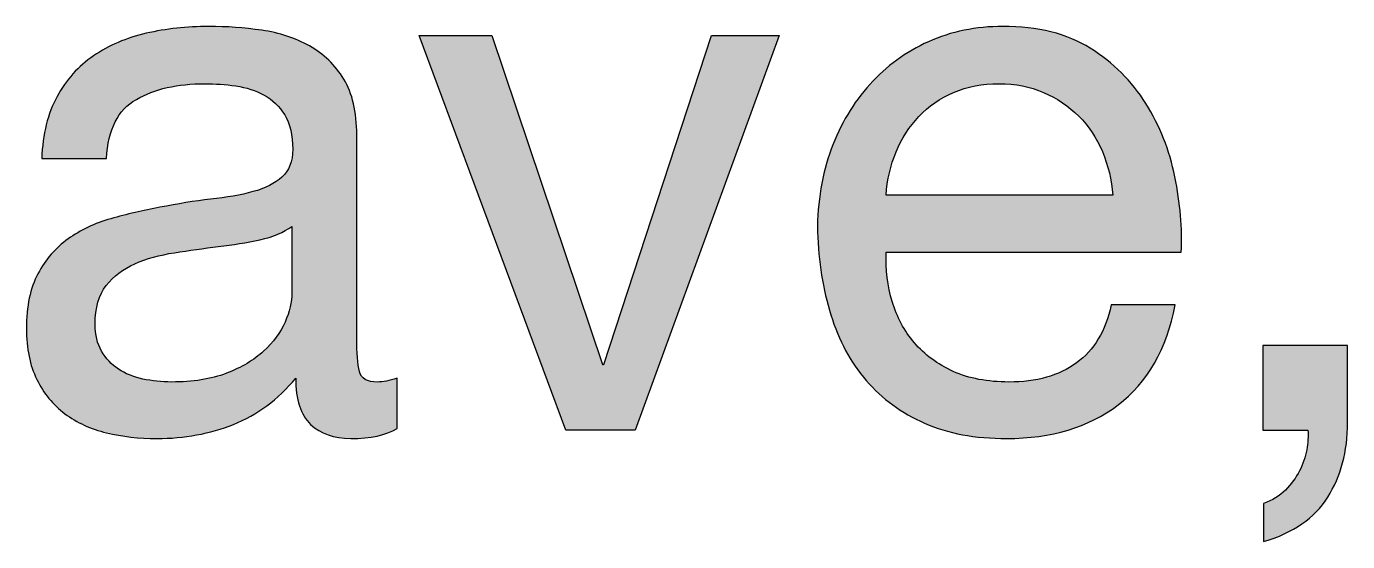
# Paper-space layout 'A2 (portrait)' of a CAD drawing. Extents: x 0 to 396, y 0 to 564.
# Drawn here: x 317.67 to 322.665, y 44.758 to 46.705 of the extents above; entities that cross this region are included whole.
import ezdxf
from ezdxf.enums import TextEntityAlignment as Align

# ---------------------------------------------------------------- set-up
doc = ezdxf.new("R2010")
doc.units = 0
doc.layers.get('0').update_dxf_attribs({"linetype": 'CONTINUOUS'})
doc.layers.get('Defpoints').update_dxf_attribs({"linetype": 'CONTINUOUS'})
doc.layers.add('JPP_Mask', color=7, linetype='CONTINUOUS')
doc.styles.add('JPP', font='arial.ttf')

# ---------------------------------------------------------------- blocks, each defined once
blk = doc.blocks.new('A2mask (portrait)')
at = {"true_color": 0x004a91}
h = blk.add_hatch(color=154, dxfattribs=at)
edge = h.paths.add_edge_path(flags=16)
edge.add_spline(control_points=[(318.5529, 45.8983), (318.5028, 45.8877), (318.4505, 45.8791), (318.3955, 45.8725), (318.3408, 45.8657), (318.2855, 45.8581), (318.2298, 45.8493), (318.1741, 45.8407), (318.1241, 45.8268), (318.0797, 45.8075), (318.0356, 45.7883), (317.9995, 45.7608), (317.9717, 45.7254), (317.9438, 45.6897), (317.9299, 45.6412), (317.9299, 45.5797), (317.9299, 45.5393), (317.9379, 45.5052), (317.9544, 45.4774), (317.9707, 45.4494), (317.9919, 45.4268), (318.0177, 45.4096), (318.0439, 45.3922), (318.0744, 45.3798), (318.1102, 45.372), (318.1456, 45.3644), (318.1817, 45.3606), (318.2182, 45.3606), (318.299, 45.3606), (318.3683, 45.3715), (318.426, 45.3937), (318.4836, 45.4157), (318.5307, 45.4437), (318.5671, 45.4774), (318.6036, 45.511), (318.6307, 45.5474), (318.648, 45.5869), (318.6652, 45.6263), (318.6738, 45.6634), (318.6738, 45.6979), (318.6738, 45.6979), (318.6738, 45.9489), (318.6738, 45.9489), (318.643, 45.9258), (318.6029, 45.9089), (318.5529, 45.8983)], knot_values=[0, 0, 0, 0, 1, 1, 1, 2, 2, 2, 3, 3, 3, 4, 4, 4, 5, 5, 5, 6, 6, 6, 7, 7, 7, 8, 8, 8, 9, 9, 9, 10, 10, 10, 11, 11, 11, 12, 12, 12, 13, 13, 13, 14, 14, 14, 15, 15, 15, 15], degree=3, periodic=0)
edge = h.paths.add_edge_path()
edge.add_spline(control_points=[(318.8961, 45.1472), (318.8325, 45.1472), (318.7822, 45.1649), (318.7447, 45.2005), (318.7069, 45.236), (318.6884, 45.2941), (318.6884, 45.375), (318.6211, 45.2941), (318.5426, 45.236), (318.4531, 45.2005), (318.364, 45.1649), (318.2672, 45.1472), (318.1635, 45.1472), (318.0963, 45.1472), (318.0326, 45.1543), (317.973, 45.1687), (317.9134, 45.1831), (317.861, 45.2071), (317.8159, 45.2408), (317.7705, 45.2744), (317.7351, 45.3176), (317.7092, 45.3707), (317.6834, 45.4235), (317.6701, 45.4875), (317.6701, 45.5623), (317.6701, 45.647), (317.6847, 45.7163), (317.7135, 45.7701), (317.7424, 45.8238), (317.7802, 45.8677), (317.8275, 45.9013), (317.8746, 45.9349), (317.9283, 45.9605), (317.9889, 45.9777), (318.0495, 45.9949), (318.1115, 46.0095), (318.1751, 46.0209), (318.2424, 46.0344), (318.3063, 46.0445), (318.3666, 46.0513), (318.4273, 46.0579), (318.4806, 46.0675), (318.5267, 46.0801), (318.5731, 46.0925), (318.6095, 46.1109), (318.6364, 46.1349), (318.6632, 46.1589), (318.6768, 46.1941), (318.6768, 46.2401), (318.6768, 46.294), (318.6668, 46.3372), (318.6466, 46.37), (318.6264, 46.4027), (318.6002, 46.4277), (318.5688, 46.4449), (318.537, 46.4623), (318.5012, 46.4737), (318.4621, 46.4795), (318.4226, 46.4853), (318.3835, 46.4881), (318.3451, 46.4881), (318.2414, 46.4881), (318.1549, 46.4684), (318.0857, 46.429), (318.0164, 46.3896), (317.979, 46.3152), (317.973, 46.2055), (317.973, 46.2055), (317.7278, 46.2055), (317.7278, 46.2055), (317.7318, 46.2978), (317.751, 46.3756), (317.7858, 46.4391), (317.8202, 46.5026), (317.8663, 46.5541), (317.924, 46.5935), (317.9816, 46.6328), (318.0482, 46.6613), (318.1231, 46.6785), (318.198, 46.6959), (318.2768, 46.7045), (318.3597, 46.7045), (318.4269, 46.7045), (318.4935, 46.6997), (318.5602, 46.6901), (318.6264, 46.6805), (318.6864, 46.6608), (318.7404, 46.631), (318.7941, 46.6011), (318.8372, 46.5592), (318.87, 46.5055), (318.9028, 46.4517), (318.919, 46.3814), (318.919, 46.295), (318.919, 46.295), (318.919, 45.5277), (318.919, 45.5277), (318.919, 45.4701), (318.9223, 45.4278), (318.9293, 45.4008), (318.9359, 45.374), (318.9584, 45.3606), (318.9969, 45.3606), (319.0181, 45.3606), (319.0429, 45.3654), (319.0718, 45.375), (319.0718, 45.375), (319.0718, 45.1846), (319.0718, 45.1846), (319.0297, 45.1596), (318.971, 45.1472), (318.8961, 45.1472)], knot_values=[0, 0, 0, 0, 1, 1, 1, 2, 2, 2, 3, 3, 3, 4, 4, 4, 5, 5, 5, 6, 6, 6, 7, 7, 7, 8, 8, 8, 9, 9, 9, 10, 10, 10, 11, 11, 11, 12, 12, 12, 13, 13, 13, 14, 14, 14, 15, 15, 15, 16, 16, 16, 17, 17, 17, 18, 18, 18, 19, 19, 19, 20, 20, 20, 21, 21, 21, 22, 22, 22, 23, 23, 23, 24, 24, 24, 25, 25, 25, 26, 26, 26, 27, 27, 27, 28, 28, 28, 29, 29, 29, 30, 30, 30, 31, 31, 31, 32, 32, 32, 33, 33, 33, 34, 34, 34, 35, 35, 35, 36, 36, 36, 37, 37, 37, 37], degree=3, periodic=0)
h = blk.add_hatch(color=154, dxfattribs=at)
edge = h.paths.add_edge_path()
edge.add_spline(control_points=[(321.7974, 45.2739), (321.9088, 45.3586), (321.981, 45.4845), (322.0138, 45.6518)], knot_values=[21, 21, 21, 21, 22, 22, 22, 22], degree=3, periodic=0)
edge.add_spline(control_points=[(322.0138, 45.6518), (322.0138, 45.6518), (321.7713, 45.6518), (321.7713, 45.6518), (321.7501, 45.5537), (321.7067, 45.4807), (321.6401, 45.4326)], knot_values=[19, 19, 19, 19, 20, 20, 20, 21, 21, 21, 21], degree=3, periodic=0)
edge.add_spline(control_points=[(321.6401, 45.4326), (321.5738, 45.3846), (321.4886, 45.3606), (321.3849, 45.3606)], knot_values=[18, 18, 18, 18, 19, 19, 19, 19], degree=3, periodic=0)
edge.add_spline(control_points=[(321.3849, 45.3606), (321.3041, 45.3606), (321.2338, 45.374), (321.1745, 45.4008)], knot_values=[17, 17, 17, 17, 18, 18, 18, 18], degree=3, periodic=0)
edge.add_spline(control_points=[(321.1745, 45.4008), (321.1149, 45.4278), (321.0658, 45.4638), (321.0274, 45.509), (320.989, 45.5542), (320.9611, 45.6061), (320.9436, 45.6647)], knot_values=[15, 15, 15, 15, 16, 16, 16, 17, 17, 17, 17], degree=3, periodic=0)
edge.add_spline(control_points=[(320.9436, 45.6647), (320.9263, 45.7234), (320.9187, 45.7853), (320.9207, 45.8508)], knot_values=[14, 14, 14, 14, 15, 15, 15, 15], degree=3, periodic=0)
edge.add_spline(control_points=[(320.9207, 45.8508), (320.9207, 45.8508), (322.0367, 45.8508), (322.0367, 45.8508), (322.0407, 45.9411), (322.0324, 46.0363), (322.0122, 46.1362)], knot_values=[12, 12, 12, 12, 13, 13, 13, 14, 14, 14, 14], degree=3, periodic=0)
edge.add_spline(control_points=[(322.0122, 46.1362), (321.992, 46.2363), (321.9555, 46.3286), (321.9025, 46.4133)], knot_values=[11, 11, 11, 11, 12, 12, 12, 12], degree=3, periodic=0)
edge.add_spline(control_points=[(321.9025, 46.4133), (321.8498, 46.4977), (321.7796, 46.5675), (321.6921, 46.6223)], knot_values=[10, 10, 10, 10, 11, 11, 11, 11], degree=3, periodic=0)
edge.add_spline(control_points=[(321.6921, 46.6223), (321.6046, 46.677), (321.4946, 46.7045), (321.3617, 46.7045)], knot_values=[9, 9, 9, 9, 10, 10, 10, 10], degree=3, periodic=0)
edge.add_spline(control_points=[(321.3617, 46.7045), (321.26, 46.7045), (321.1662, 46.6853), (321.0807, 46.6469)], knot_values=[8, 8, 8, 8, 9, 9, 9, 9], degree=3, periodic=0)
edge.add_spline(control_points=[(321.0807, 46.6469), (320.9952, 46.6083), (320.921, 46.5546), (320.8587, 46.4853)], knot_values=[7, 7, 7, 7, 8, 8, 8, 8], degree=3, periodic=0)
edge.add_spline(control_points=[(320.8587, 46.4853), (320.7961, 46.4161), (320.7474, 46.3344), (320.7129, 46.2401), (320.6785, 46.1459), (320.6609, 46.0421), (320.6609, 45.9287)], knot_values=[5, 5, 5, 5, 6, 6, 6, 7, 7, 7, 7], degree=3, periodic=0)
edge.add_spline(control_points=[(320.6609, 45.9287), (320.6649, 45.8152), (320.6818, 45.7105), (320.7116, 45.6144)], knot_values=[4, 4, 4, 4, 5, 5, 5, 5], degree=3, periodic=0)
edge.add_spline(control_points=[(320.7116, 45.6144), (320.7414, 45.5181), (320.7858, 45.4354), (320.8455, 45.3664)], knot_values=[3, 3, 3, 3, 4, 4, 4, 4], degree=3, periodic=0)
edge.add_spline(control_points=[(320.8455, 45.3664), (320.9051, 45.2971), (320.9787, 45.2433), (321.0662, 45.2048), (321.1536, 45.1664), (321.257, 45.1472), (321.3763, 45.1472)], knot_values=[1, 1, 1, 1, 2, 2, 2, 3, 3, 3, 3], degree=3, periodic=0)
edge.add_spline(control_points=[(321.3763, 45.1472), (321.5453, 45.1472), (321.6858, 45.1894), (321.7974, 45.2739)], knot_values=[0, 0, 0, 0, 1, 1, 1, 1], degree=3, periodic=0)
edge = h.paths.add_edge_path(flags=16)
edge.add_spline(control_points=[(321.7772, 46.0672), (321.7772, 46.0672), (320.9207, 46.0672), (320.9207, 46.0672), (320.9243, 46.1248), (320.9369, 46.1792), (320.9581, 46.23)], knot_values=[6, 6, 6, 6, 7, 7, 7, 8, 8, 8, 8], degree=3, periodic=0)
edge.add_spline(control_points=[(320.9581, 46.23), (320.9793, 46.281), (321.0082, 46.3256), (321.0446, 46.3642)], knot_values=[5, 5, 5, 5, 6, 6, 6, 6], degree=3, periodic=0)
edge.add_spline(control_points=[(321.0446, 46.3642), (321.0811, 46.4027), (321.1248, 46.4328), (321.1758, 46.455)], knot_values=[4, 4, 4, 4, 5, 5, 5, 5], degree=3, periodic=0)
edge.add_spline(control_points=[(321.1758, 46.455), (321.2269, 46.477), (321.2839, 46.4881), (321.3475, 46.4881)], knot_values=[3, 3, 3, 3, 4, 4, 4, 4], degree=3, periodic=0)
edge.add_spline(control_points=[(321.3475, 46.4881), (321.4091, 46.4881), (321.4651, 46.477), (321.5161, 46.455)], knot_values=[2, 2, 2, 2, 3, 3, 3, 3], degree=3, periodic=0)
edge.add_spline(control_points=[(321.5161, 46.455), (321.5672, 46.4328), (321.6112, 46.4031), (321.6487, 46.3655)], knot_values=[1, 1, 1, 1, 2, 2, 2, 2], degree=3, periodic=0)
edge.add_spline(control_points=[(321.6487, 46.3655), (321.6864, 46.3281), (321.7163, 46.2834), (321.7381, 46.2315)], knot_values=[0, 0, 0, 0, 1, 1, 1, 1], degree=3, periodic=0)
edge.add_spline(control_points=[(321.7381, 46.2315), (321.7603, 46.1797), (321.7733, 46.1248), (321.7772, 46.0672)], knot_values=[8, 8, 8, 8, 9, 9, 9, 9], degree=3, periodic=0)
blk.add_hatch(color=154, dxfattribs=at).paths.add_polyline_path([(320.5168, 46.6699), (320.26, 46.6699), (319.8506, 45.4183), (319.4296, 46.6699), (319.1556, 46.6699), (319.7093, 45.1788), (319.9717, 45.1788)])
h = blk.add_hatch(color=154, dxfattribs=at)
edge = h.paths.add_edge_path()
edge.add_spline(control_points=[(322.6653, 45.2076), (322.6653, 45.2076), (322.6653, 45.4989), (322.6653, 45.4989), (322.6653, 45.4989), (322.6202, 45.4989), (322.5639, 45.4989)], knot_values=[10.624977, 10.624977, 10.624977, 10.624977, 11.624977, 11.624977, 11.624977, 12, 12, 12, 12], degree=3, periodic=0)
edge.add_spline(control_points=[(322.5639, 45.4989), (322.5075, 45.4989), (322.44, 45.4989), (322.3949, 45.4989)], knot_values=[10.249985, 10.249985, 10.249985, 10.249985, 10.624977, 10.624977, 10.624977, 10.624977], degree=3, periodic=0)
edge.add_spline(control_points=[(322.3949, 45.4989), (322.3836, 45.4989), (322.3738, 45.4989), (322.3659, 45.4989)], knot_values=[10.156237, 10.156237, 10.156237, 10.156237, 10.249985, 10.249985, 10.249985, 10.249985], degree=3, periodic=0)
edge.add_spline(control_points=[(322.3448, 45.4989), (322.3448, 45.4989), (322.3448, 45.4989), (322.3448, 45.4989), (322.3448, 45.4989), (322.3448, 45.4989), (322.3448, 45.4989)], knot_values=[9.999502, 9.999502, 9.999502, 9.999502, 10, 10, 10, 10.000967, 10.000967, 10.000967, 10.000967], degree=3, periodic=0)
edge.add_spline(control_points=[(322.3448, 45.4933), (322.3448, 45.4912), (322.3448, 45.4884), (322.3448, 45.4851)], knot_values=[9.874992, 9.874992, 9.874992, 9.874992, 9.921867, 9.921867, 9.921867, 9.921867], degree=3, periodic=0)
edge.add_spline(control_points=[(322.3448, 45.4851), (322.3448, 45.472), (322.3448, 45.4504), (322.3448, 45.4247)], knot_values=[9.687496, 9.687496, 9.687496, 9.687496, 9.874992, 9.874992, 9.874992, 9.874992], degree=3, periodic=0)
edge.add_spline(control_points=[(322.3448, 45.4247), (322.3448, 45.3989), (322.3448, 45.3689), (322.3448, 45.3388)], knot_values=[9.5, 9.5, 9.5, 9.5, 9.687496, 9.687496, 9.687496, 9.687496], degree=3, periodic=0)
edge.add_spline(control_points=[(322.3448, 45.3388), (322.3448, 45.3088), (322.3448, 45.2788), (322.3448, 45.253)], knot_values=[9.312504, 9.312504, 9.312504, 9.312504, 9.5, 9.5, 9.5, 9.5], degree=3, periodic=0)
edge.add_spline(control_points=[(322.3448, 45.253), (322.3448, 45.2273), (322.3448, 45.2057), (322.3448, 45.1926)], knot_values=[9.125007, 9.125007, 9.125007, 9.125007, 9.312504, 9.312504, 9.312504, 9.312504], degree=3, periodic=0)
edge.add_spline(control_points=[(322.3448, 45.1788), (322.3448, 45.1788), (322.3448, 45.1788), (322.3448, 45.1788), (322.3448, 45.1788), (322.3448, 45.1788), (322.3448, 45.1788)], knot_values=[8.999033, 8.999033, 8.999033, 8.999033, 9.000264, 9.000264, 9.000264, 9.001231, 9.001231, 9.001231, 9.001231], degree=3, periodic=0)
edge.add_spline(control_points=[(322.3468, 45.1788), (322.3486, 45.1788), (322.3518, 45.1788), (322.356, 45.1788)], knot_values=[8.843763, 8.843763, 8.843763, 8.843763, 8.937511, 8.937511, 8.937511, 8.937511], degree=3, periodic=0)
edge.add_spline(control_points=[(322.356, 45.1788), (322.3602, 45.1788), (322.3655, 45.1788), (322.3714, 45.1788)], knot_values=[8.750015, 8.750015, 8.750015, 8.750015, 8.843763, 8.843763, 8.843763, 8.843763], degree=3, periodic=0)
edge.add_spline(control_points=[(322.3714, 45.1788), (322.3954, 45.1788), (322.4313, 45.1788), (322.4613, 45.1788)], knot_values=[8.375023, 8.375023, 8.375023, 8.375023, 8.750015, 8.750015, 8.750015, 8.750015], degree=3, periodic=0)
edge.add_spline(control_points=[(322.4613, 45.1788), (322.4912, 45.1788), (322.5152, 45.1788), (322.5152, 45.1788), (322.5171, 45.1558), (322.5155, 45.1308), (322.5108, 45.1038)], knot_values=[7, 7, 7, 7, 7.375023, 7.375023, 7.375023, 8.375023, 8.375023, 8.375023, 8.375023], degree=3, periodic=0)
edge.add_spline(control_points=[(322.5108, 45.1038), (322.5059, 45.0769), (322.4969, 45.0504), (322.4833, 45.0246)], knot_values=[6, 6, 6, 6, 7, 7, 7, 7], degree=3, periodic=0)
edge.add_spline(control_points=[(322.4833, 45.0246), (322.4701, 44.9986), (322.4522, 44.9745), (322.43, 44.9523)], knot_values=[5, 5, 5, 5, 6, 6, 6, 6], degree=3, periodic=0)
edge.add_spline(control_points=[(322.43, 44.9523), (322.4078, 44.9303), (322.3806, 44.9134), (322.3478, 44.902)], knot_values=[4, 4, 4, 4, 5, 5, 5, 5], degree=3, periodic=0)
edge.add_spline(control_points=[(322.3478, 44.902), (322.3478, 44.902), (322.3478, 44.7577), (322.3478, 44.7577), (322.4595, 44.7905), (322.54, 44.8461), (322.59, 44.925), (322.6401, 45.0039), (322.6653, 45.0981), (322.6653, 45.2076)], knot_values=[1, 1, 1, 1, 2, 2, 2, 3, 3, 3, 4, 4, 4, 4], degree=3, periodic=0)
at = {"layer": 'Defpoints', "color": 154, "true_color": 0x004a91}
blk.add_lwpolyline([(319.7093, 45.1788), (319.1556, 46.6699), (319.4296, 46.6699), (319.8478, 45.4268), (319.8534, 45.4268), (320.26, 46.6699), (320.5168, 46.6699), (319.9717, 45.1788), (319.7093, 45.1788)], dxfattribs=at)
for points, knots in [([(318.8961, 45.1472), (318.8325, 45.1472), (318.7822, 45.1649), (318.7447, 45.2005), (318.7069, 45.236), (318.6884, 45.2941), (318.6884, 45.375), (318.6211, 45.2941), (318.5426, 45.236), (318.4531, 45.2005), (318.364, 45.1649), (318.2672, 45.1472), (318.1635, 45.1472), (318.0963, 45.1472), (318.0326, 45.1543), (317.973, 45.1687), (317.9134, 45.1831), (317.861, 45.2071), (317.8159, 45.2408), (317.7705, 45.2744), (317.7351, 45.3176), (317.7092, 45.3707), (317.6834, 45.4235), (317.6701, 45.4875), (317.6701, 45.5623), (317.6701, 45.647), (317.6847, 45.7163), (317.7135, 45.7701), (317.7424, 45.8238), (317.7802, 45.8677), (317.8275, 45.9013), (317.8746, 45.9349), (317.9283, 45.9605), (317.9889, 45.9777), (318.0495, 45.9949), (318.1115, 46.0095), (318.1751, 46.0209), (318.2424, 46.0344), (318.3063, 46.0445), (318.3666, 46.0513), (318.4273, 46.0579), (318.4806, 46.0675), (318.5267, 46.0801), (318.5731, 46.0925), (318.6095, 46.1109), (318.6364, 46.1349), (318.6632, 46.1589), (318.6768, 46.1941), (318.6768, 46.2401), (318.6768, 46.294), (318.6668, 46.3372), (318.6466, 46.37), (318.6264, 46.4027), (318.6002, 46.4277), (318.5688, 46.4449), (318.537, 46.4623), (318.5012, 46.4737), (318.4621, 46.4795), (318.4226, 46.4853), (318.3835, 46.4881), (318.3451, 46.4881), (318.2414, 46.4881), (318.1549, 46.4684), (318.0857, 46.429), (318.0164, 46.3896), (317.979, 46.3152), (317.973, 46.2055), (317.973, 46.2055), (317.7278, 46.2055), (317.7278, 46.2055), (317.7318, 46.2978), (317.751, 46.3756), (317.7858, 46.4391), (317.8202, 46.5026), (317.8663, 46.5541), (317.924, 46.5935), (317.9816, 46.6328), (318.0482, 46.6613), (318.1231, 46.6785), (318.198, 46.6959), (318.2768, 46.7045), (318.3597, 46.7045), (318.4269, 46.7045), (318.4935, 46.6997), (318.5602, 46.6901), (318.6264, 46.6805), (318.6864, 46.6608), (318.7404, 46.631), (318.7941, 46.6011), (318.8372, 46.5592), (318.87, 46.5055), (318.9028, 46.4517), (318.919, 46.3814), (318.919, 46.295), (318.919, 46.295), (318.919, 45.5277), (318.919, 45.5277), (318.919, 45.4701), (318.9223, 45.4278), (318.9293, 45.4008), (318.9359, 45.374), (318.9584, 45.3606), (318.9969, 45.3606), (319.0181, 45.3606), (319.0429, 45.3654), (319.0718, 45.375), (319.0718, 45.375), (319.0718, 45.1846), (319.0718, 45.1846), (319.0297, 45.1596), (318.971, 45.1472), (318.8961, 45.1472)], [0, 0, 0, 0, 1, 1, 1, 2, 2, 2, 3, 3, 3, 4, 4, 4, 5, 5, 5, 6, 6, 6, 7, 7, 7, 8, 8, 8, 9, 9, 9, 10, 10, 10, 11, 11, 11, 12, 12, 12, 13, 13, 13, 14, 14, 14, 15, 15, 15, 16, 16, 16, 17, 17, 17, 18, 18, 18, 19, 19, 19, 20, 20, 20, 21, 21, 21, 22, 22, 22, 23, 23, 23, 24, 24, 24, 25, 25, 25, 26, 26, 26, 27, 27, 27, 28, 28, 28, 29, 29, 29, 30, 30, 30, 31, 31, 31, 32, 32, 32, 33, 33, 33, 34, 34, 34, 35, 35, 35, 36, 36, 36, 37, 37, 37, 37]), ([(321.7974, 45.2739), (321.6858, 45.1894), (321.5453, 45.1472), (321.3763, 45.1472), (321.257, 45.1472), (321.1536, 45.1664), (321.0662, 45.2048), (320.9787, 45.2433), (320.9051, 45.2971), (320.8455, 45.3664), (320.7858, 45.4354), (320.7414, 45.5181), (320.7116, 45.6144), (320.6818, 45.7105), (320.6649, 45.8152), (320.6609, 45.9287), (320.6609, 46.0421), (320.6785, 46.1459), (320.7129, 46.2401), (320.7474, 46.3344), (320.7961, 46.4161), (320.8587, 46.4853), (320.921, 46.5546), (320.9952, 46.6083), (321.0807, 46.6469), (321.1662, 46.6853), (321.26, 46.7045), (321.3617, 46.7045), (321.4946, 46.7045), (321.6046, 46.677), (321.6921, 46.6223), (321.7796, 46.5675), (321.8498, 46.4977), (321.9025, 46.4133), (321.9555, 46.3286), (321.992, 46.2363), (322.0122, 46.1362), (322.0324, 46.0363), (322.0407, 45.9411), (322.0367, 45.8508), (322.0367, 45.8508), (320.9207, 45.8508), (320.9207, 45.8508), (320.9187, 45.7853), (320.9263, 45.7234), (320.9436, 45.6647), (320.9611, 45.6061), (320.989, 45.5542), (321.0274, 45.509), (321.0658, 45.4638), (321.1149, 45.4278), (321.1745, 45.4008), (321.2338, 45.374), (321.3041, 45.3606), (321.3849, 45.3606), (321.4886, 45.3606), (321.5738, 45.3846), (321.6401, 45.4326), (321.7067, 45.4807), (321.7501, 45.5537), (321.7713, 45.6518), (321.7713, 45.6518), (322.0138, 45.6518), (322.0138, 45.6518), (321.981, 45.4845), (321.9088, 45.3586), (321.7974, 45.2739)], [0, 0, 0, 0, 1, 1, 1, 2, 2, 2, 3, 3, 3, 4, 4, 4, 5, 5, 5, 6, 6, 6, 7, 7, 7, 8, 8, 8, 9, 9, 9, 10, 10, 10, 11, 11, 11, 12, 12, 12, 13, 13, 13, 14, 14, 14, 15, 15, 15, 16, 16, 16, 17, 17, 17, 18, 18, 18, 19, 19, 19, 20, 20, 20, 21, 21, 21, 22, 22, 22, 22]), ([(321.7381, 46.2315), (321.7163, 46.2834), (321.6864, 46.3281), (321.6487, 46.3655), (321.6112, 46.4031), (321.5672, 46.4328), (321.5161, 46.455), (321.4651, 46.477), (321.4091, 46.4881), (321.3475, 46.4881), (321.2839, 46.4881), (321.2269, 46.477), (321.1758, 46.455), (321.1248, 46.4328), (321.0811, 46.4027), (321.0446, 46.3642), (321.0082, 46.3256), (320.9793, 46.281), (320.9581, 46.23), (320.9369, 46.1792), (320.9243, 46.1248), (320.9207, 46.0672), (320.9207, 46.0672), (321.7772, 46.0672), (321.7772, 46.0672), (321.7733, 46.1248), (321.7603, 46.1797), (321.7381, 46.2315)], [0, 0, 0, 0, 1, 1, 1, 2, 2, 2, 3, 3, 3, 4, 4, 4, 5, 5, 5, 6, 6, 6, 7, 7, 7, 8, 8, 8, 9, 9, 9, 9]), ([(318.5529, 45.8983), (318.5028, 45.8877), (318.4505, 45.8791), (318.3955, 45.8725), (318.3408, 45.8657), (318.2855, 45.8581), (318.2298, 45.8493), (318.1741, 45.8407), (318.1241, 45.8268), (318.0797, 45.8075), (318.0356, 45.7883), (317.9995, 45.7608), (317.9717, 45.7254), (317.9438, 45.6897), (317.9299, 45.6412), (317.9299, 45.5797), (317.9299, 45.5393), (317.9379, 45.5052), (317.9544, 45.4774), (317.9707, 45.4494), (317.9919, 45.4268), (318.0177, 45.4096), (318.0439, 45.3922), (318.0744, 45.3798), (318.1102, 45.372), (318.1456, 45.3644), (318.1817, 45.3606), (318.2182, 45.3606), (318.299, 45.3606), (318.3683, 45.3715), (318.426, 45.3937), (318.4836, 45.4157), (318.5307, 45.4437), (318.5671, 45.4774), (318.6036, 45.511), (318.6307, 45.5474), (318.648, 45.5869), (318.6652, 45.6263), (318.6738, 45.6634), (318.6738, 45.6979), (318.6738, 45.6979), (318.6738, 45.9489), (318.6738, 45.9489), (318.643, 45.9258), (318.6029, 45.9089), (318.5529, 45.8983)], [0, 0, 0, 0, 1, 1, 1, 2, 2, 2, 3, 3, 3, 4, 4, 4, 5, 5, 5, 6, 6, 6, 7, 7, 7, 8, 8, 8, 9, 9, 9, 10, 10, 10, 11, 11, 11, 12, 12, 12, 13, 13, 13, 14, 14, 14, 15, 15, 15, 15]), ([(322.6653, 45.4989), (322.6653, 45.4989), (322.6653, 45.2076), (322.6653, 45.2076), (322.6653, 45.0981), (322.6401, 45.0039), (322.59, 44.925), (322.54, 44.8461), (322.4595, 44.7905), (322.3478, 44.7577), (322.3478, 44.7577), (322.3478, 44.902), (322.3478, 44.902), (322.3806, 44.9134), (322.4078, 44.9303), (322.43, 44.9523), (322.4522, 44.9745), (322.4701, 44.9986), (322.4833, 45.0246), (322.4969, 45.0504), (322.5059, 45.0769), (322.5108, 45.1038), (322.5155, 45.1308), (322.5171, 45.1558), (322.5152, 45.1788), (322.5152, 45.1788), (322.3448, 45.1788), (322.3448, 45.1788), (322.3448, 45.1788), (322.3448, 45.4989), (322.3448, 45.4989), (322.3448, 45.4989), (322.6653, 45.4989), (322.6653, 45.4989)], [0, 0, 0, 0, 1, 1, 1, 2, 2, 2, 3, 3, 3, 4, 4, 4, 5, 5, 5, 6, 6, 6, 7, 7, 7, 8, 8, 8, 9, 9, 9, 10, 10, 10, 11, 11, 11, 11])]:
    blk.add_open_spline(points, degree=3, knots=knots, dxfattribs=at)
at = {"color": 7, "style": 'JPP'}
for tag, p in [('Client', (348.6, 80.5)), ('Project1', (348.6, 63)), ('Project2', (348.6, 57.75)), ('Project3', (348.6, 52.5)), ('Title1', (348.6, 40.25)), ('Title2', (348.6, 35)), ('Title3', (348.6, 29.75)), ('Status', (273, 5.25))]:
    blk.add_attdef(tag, text='', height=2.5, dxfattribs=at).set_placement(p, align=Align.MIDDLE_LEFT)
at = {"color": 2, "style": 'JPP'}
for tag, p in [('Scale', (292.25, 17.5)), ('Checked', (355.25, 17.5)), ('Drawn', (323.75, 17.5)), ('Date', (386.75, 17.5))]:
    blk.add_attdef(tag, text='', height=1.4, dxfattribs=at).set_placement(p, align=Align.MIDDLE_CENTER)
at = {"color": 6, "style": 'JPP'}
for tag, p in [('Ref', (336, 5.25)), ('DrgNo.', (365.4, 5.25))]:
    blk.add_attdef(tag, text='', height=2.8, dxfattribs=at).set_placement(p, align=Align.MIDDLE_LEFT)
blk.add_attdef('Rev', text='', height=2.8, dxfattribs=at).set_placement((389.3923, 5.25), align=Align.MIDDLE_CENTER)

psp = doc.layouts.new('A2 (portrait)')

# ---------------------------------------------------------------- block references
at = {"layer": 'JPP_Mask'}
psp.add_blockref('A2mask (portrait)', (0, 0), dxfattribs=at)

doc.saveas('drawing.dxf')
